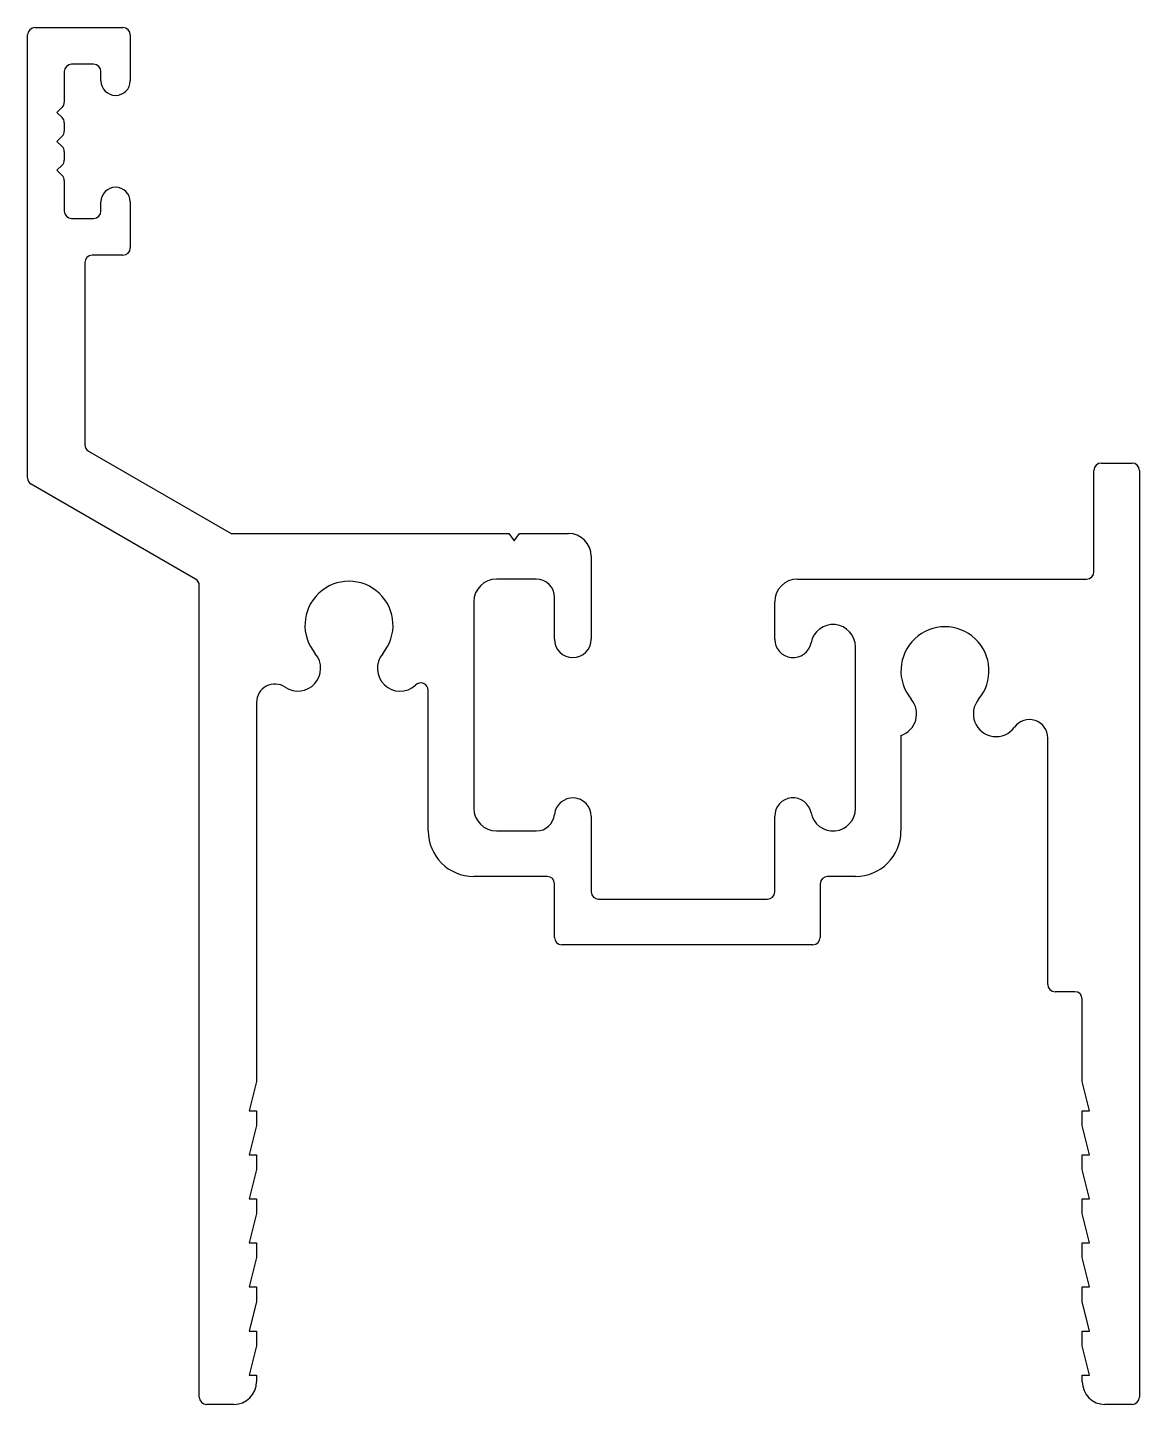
# Model space of a CAD drawing. Extents: x -20 to 18.5, y 5.8 to 53.4.
import ezdxf

# ---------------------------------------------------------------- set-up
doc = ezdxf.new("R2010")
doc.units = 0
doc.layers.get('0').update_dxf_attribs({"linetype": 'CONTINUOUS'})

msp = doc.modelspace()

# ---------------------------------------------------------------- linework, layer by layer
for p, q in [((-19.703, 53.427), (-16.655, 53.427)), ((-19.957, 37.853), (-19.957, 53.173)), ((-16.401, 53.173), (-16.401, 51.585)), ((-17.671, 52.157), (-18.433, 52.157)), ((-18.687, 51.903), (-18.687, 50.843)), ((-17.417, 51.585), (-17.417, 51.903)), ((-18.76, 50.667), (-18.937, 50.49)), ((-18.937, 50.49), (-18.76, 50.313)), ((-18.687, 50.136), (-18.687, 49.843)), ((-18.76, 49.667), (-18.937, 49.49)), ((-18.937, 49.49), (-18.76, 49.313)), ((-18.687, 49.136), (-18.687, 48.843)), ((-18.76, 48.667), (-18.937, 48.49)), ((-18.937, 48.49), (-18.76, 48.313)), ((-18.687, 48.136), (-18.687, 47.077)), ((-17.417, 47.077), (-17.417, 47.394)), ((-16.401, 47.394), (-16.401, 45.807)), ((-18.433, 46.823), (-17.671, 46.823)), ((-17.976, 45.299), (-17.976, 38.997)), ((-16.655, 45.553), (-17.722, 45.553)), ((-17.85, 38.778), (-12.911, 35.926)), ((16.949, 34.605), (16.949, 38.111)), ((17.203, 38.365), (18.27, 38.365)), ((18.524, 38.111), (18.524, 6.056)), ((-14.14, 34.349), (-19.83, 37.633)), ((-12.911, 35.926), (-3.302, 35.926)), ((-3.302, 35.926), (-3.117, 35.672)), ((-3.117, 35.672), (-2.932, 35.926)), ((-2.932, 35.926), (-1.237, 35.926)), ((-0.45, 35.139), (-0.45, 32.269)), ((-2.355, 34.351), (-3.726, 34.351)), ((6.688, 34.351), (16.695, 34.351)), ((-14.013, 6.056), (-14.013, 34.129)), ((-4.514, 33.564), (-4.514, 26.427)), ((-1.72, 32.269), (-1.72, 33.716)), ((5.9, 32.269), (5.9, 33.564)), ((8.694, 26.414), (8.694, 32.002)), ((-6.089, 25.639), (-6.089, 30.505)), ((-12.032, 30.085), (-12.032, 16.978)), ((10.269, 28.94), (10.269, 25.639)), ((15.349, 20.331), (15.349, 28.855)), ((-0.45, 26.147), (-0.45, 24.064)), ((5.9, 24.064), (5.9, 26.147)), ((-3.726, 25.639), (-2.349, 25.639)), ((-1.974, 24.064), (-4.514, 24.064)), ((-0.45, 24.064), (-0.45, 23.531)), ((5.9, 23.531), (5.9, 24.064)), ((8.694, 24.064), (7.729, 24.064)), ((-1.72, 21.956), (-1.72, 23.81)), ((7.475, 23.81), (7.475, 21.956)), ((-0.196, 23.277), (5.646, 23.277)), ((7.221, 21.702), (-1.466, 21.702)), ((16.289, 20.077), (15.603, 20.077)), ((16.543, 16.978), (16.543, 19.823)), ((-12.032, 16.978), (-12.286, 15.962)), ((16.797, 15.962), (16.543, 16.978)), ((-12.286, 15.962), (-12.032, 15.962)), ((-12.032, 15.962), (-12.032, 15.454)), ((16.543, 15.454), (16.543, 15.962)), ((16.543, 15.962), (16.797, 15.962)), ((-12.032, 15.454), (-12.286, 14.438)), ((16.797, 14.438), (16.543, 15.454)), ((-12.286, 14.438), (-12.032, 14.438)), ((-12.032, 14.438), (-12.032, 13.93)), ((16.543, 13.93), (16.543, 14.438)), ((16.543, 14.438), (16.797, 14.438)), ((-12.032, 13.93), (-12.286, 12.914)), ((16.797, 12.914), (16.543, 13.93)), ((-12.286, 12.914), (-12.032, 12.914)), ((-12.032, 12.914), (-12.032, 12.406)), ((16.543, 12.406), (16.543, 12.914)), ((16.543, 12.914), (16.797, 12.914)), ((-12.032, 12.406), (-12.286, 11.39)), ((16.797, 11.39), (16.543, 12.406)), ((-12.286, 11.39), (-12.032, 11.39)), ((-12.032, 11.39), (-12.032, 10.882)), ((16.543, 10.882), (16.543, 11.39)), ((16.543, 11.39), (16.797, 11.39)), ((-12.032, 10.882), (-12.286, 9.866)), ((16.797, 9.866), (16.543, 10.882)), ((-12.286, 9.866), (-12.032, 9.866)), ((-12.032, 9.866), (-12.032, 9.358)), ((16.543, 9.358), (16.543, 9.866)), ((16.543, 9.866), (16.797, 9.866)), ((-12.032, 9.358), (-12.286, 8.342)), ((16.797, 8.342), (16.543, 9.358)), ((-12.286, 8.342), (-12.032, 8.342)), ((-12.032, 8.342), (-12.032, 7.834)), ((16.543, 7.834), (16.543, 8.342)), ((16.543, 8.342), (16.797, 8.342)), ((-12.032, 7.834), (-12.286, 6.818)), ((16.797, 6.818), (16.543, 7.834)), ((-12.286, 6.818), (-12.032, 6.818)), ((-12.032, 6.818), (-12.032, 6.589)), ((16.543, 6.589), (16.543, 6.818)), ((16.543, 6.818), (16.797, 6.818)), ((-12.82, 5.802), (-13.759, 5.802)), ((18.27, 5.802), (17.33, 5.802))]:
    msp.add_line(p, q)
for centre, radius, start, end in [((-19.703, 53.173), 0.254, 90, 180), ((-16.655, 53.173), 0.254, 360, 90), ((-18.433, 51.903), 0.254, 90, 180), ((-17.671, 51.903), 0.254, 360, 90), ((-16.909, 51.585), 0.508, 180, 0), ((-18.937, 50.843), 0.25, 315, 0), ((-18.937, 50.136), 0.25, 360, 45), ((-18.937, 49.843), 0.25, 315, 360), ((-18.937, 49.136), 0.25, 360, 45), ((-18.937, 48.843), 0.25, 315, 0), ((-18.937, 48.136), 0.25, 0, 45), ((-16.909, 47.394), 0.508, 0, 180), ((-18.433, 47.077), 0.254, 180, 270), ((-17.671, 47.077), 0.254, 270, 360), ((-16.655, 45.807), 0.254, 270, 0), ((-17.722, 45.299), 0.254, 90, 180), ((-17.722, 38.997), 0.254, 180, 239.8247), ((17.203, 38.111), 0.254, 90, 180), ((18.27, 38.111), 0.254, 0, 90), ((-19.703, 37.853), 0.254, 180, 240), ((-1.237, 35.139), 0.787, 360, 90), ((-14.267, 34.129), 0.254, 0, 60), ((-3.726, 33.564), 0.787, 90, 180), ((-2.355, 33.716), 0.635, 360, 90), ((6.688, 33.564), 0.787, 90, 180), ((16.695, 34.605), 0.254, 270, 0), ((-8.832, 32.751), 1.524, 319.919, 220.104), ((7.919, 32.002), 0.775, 0, 169.0935), ((11.793, 31.176), 1.524, 319.896, 220.104), ((-1.085, 32.269), 0.635, 180, 0), ((6.535, 32.269), 0.635, 180, 349.0935), ((-10.6, 31.263), 0.787, 235.9864, 40.0421), ((-7.06, 31.263), 0.79, 140.0584, 311.9895), ((-11.397, 30.085), 0.635, 55.8512, 180), ((-6.343, 30.505), 0.254, 0, 137.9375), ((10.024, 29.688), 0.787, 288.089, 40.0421), ((13.561, 29.688), 0.787, 139.9579, 324.0643), ((14.714, 28.855), 0.635, 0, 144.1927), ((-1.085, 26.147), 0.635, 360, 174.2608), ((6.535, 26.147), 0.635, 10.9064, 180.0002), ((-3.726, 26.427), 0.787, 180, 270), ((-2.349, 26.274), 0.635, 270, 354.2608), ((7.919, 26.414), 0.775, 190.9066, 0), ((-4.514, 25.639), 1.575, 180, 270), ((8.694, 25.639), 1.575, 270, 0), ((-1.974, 23.81), 0.254, 360, 90), ((7.729, 23.81), 0.254, 90, 180), ((-0.196, 23.531), 0.254, 180, 270), ((5.646, 23.531), 0.254, 270, 360), ((-1.466, 21.956), 0.254, 180, 270), ((7.221, 21.956), 0.254, 270, 0), ((15.603, 20.331), 0.254, 180, 270), ((16.289, 19.823), 0.254, 360, 90), ((-12.82, 6.589), 0.787, 270, 360), ((17.33, 6.589), 0.787, 180, 270), ((-13.759, 6.056), 0.254, 180, 270), ((18.27, 6.056), 0.254, 270, 360)]:
    msp.add_arc(centre, radius, start, end)

doc.saveas('drawing.dxf')
